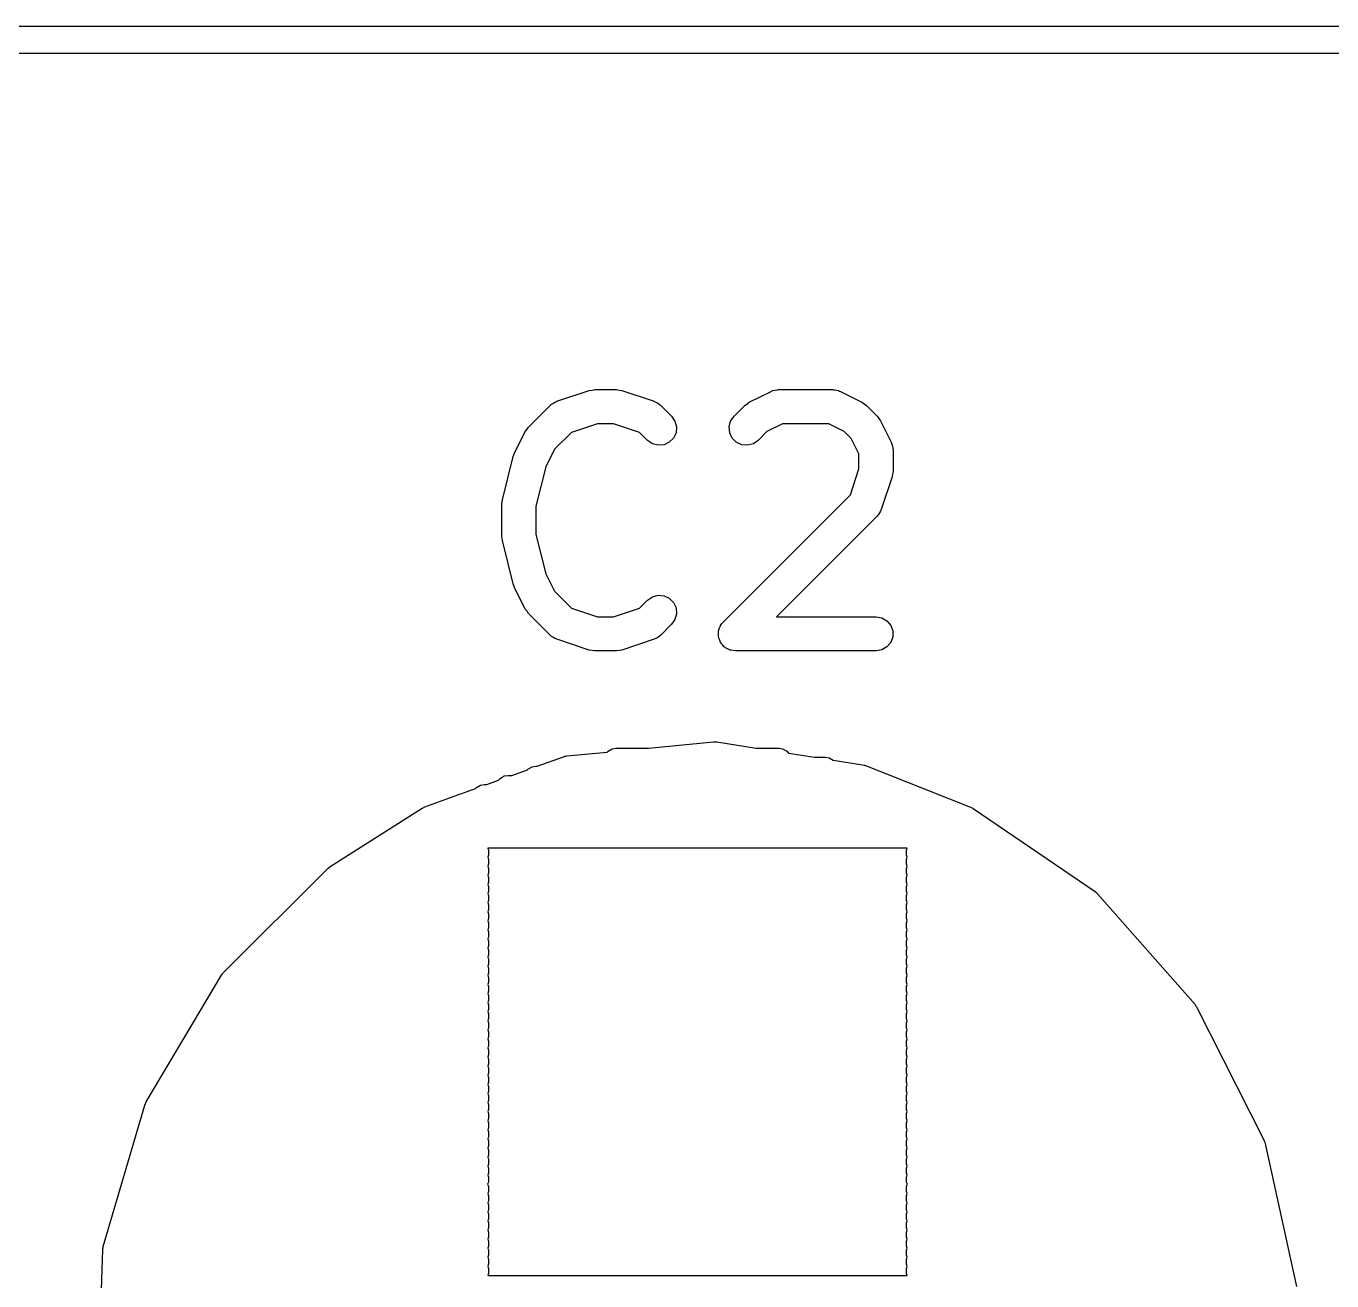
# Model space of a CAD drawing. Extents: x 105.8 to 188.8, y -135.8 to -88.1.
# Drawn here: x 173.32 to 179.07, y -100.84 to -95.31 of the extents above; entities that cross this region are included whole.
import ezdxf

# ---------------------------------------------------------------- set-up
doc = ezdxf.new("R2010")
doc.units = 0
doc.header["$MEASUREMENT"] = 0
doc.layers.add('BLACK', color=7, linetype='CONTINUOUS')

msp = doc.modelspace()

# ---------------------------------------------------------------- linework, layer by layer
at = {"layer": 'BLACK', "linetype": 'CONTINUOUS'}
for p, q in [((143.57, -95.3135), (186.69, -95.3135)), ((186.755, -95.4335), (143.505, -95.4335)), ((175.657, -96.9648), (175.8, -96.9172)), ((175.8, -96.9172), (175.812, -96.9155)), ((175.812, -96.9155), (175.824, -96.9134)), ((175.824, -96.9134), (175.919, -96.9134)), ((175.919, -96.9134), (175.931, -96.9155)), ((175.931, -96.9155), (175.943, -96.9172)), ((175.943, -96.9172), (176.085, -96.9648)), ((176.504, -96.9689), (176.6, -96.9213)), ((176.6, -96.9213), (176.604, -96.9201)), ((176.604, -96.9201), (176.607, -96.9179)), ((176.607, -96.9179), (176.616, -96.9164)), ((176.616, -96.9164), (176.625, -96.9139)), ((176.625, -96.9139), (176.629, -96.9141)), ((176.629, -96.9141), (176.633, -96.9134)), ((176.633, -96.9134), (176.871, -96.9134)), ((176.871, -96.9134), (176.875, -96.9141)), ((176.875, -96.9141), (176.88, -96.9139)), ((176.88, -96.9139), (176.888, -96.9164)), ((176.888, -96.9164), (176.897, -96.9179)), ((176.897, -96.9179), (176.901, -96.9201)), ((176.901, -96.9201), (176.905, -96.9213)), ((176.905, -96.9213), (177, -96.9689)), ((175.532, -97.0782), (175.628, -96.983)), ((175.628, -96.983), (175.631, -96.9805)), ((175.631, -96.9805), (175.634, -96.9773)), ((175.634, -96.9773), (175.642, -96.9731)), ((175.642, -96.9731), (175.649, -96.968)), ((175.649, -96.968), (175.653, -96.9669)), ((175.653, -96.9669), (175.657, -96.9648)), ((176.085, -96.9648), (176.089, -96.9669)), ((176.089, -96.9669), (176.093, -96.968)), ((176.093, -96.968), (176.101, -96.9731)), ((176.101, -96.9731), (176.108, -96.9773)), ((176.108, -96.9773), (176.111, -96.9805)), ((176.111, -96.9805), (176.115, -96.983)), ((176.115, -96.983), (176.162, -97.0306)), ((176.437, -97.0306), (176.485, -96.983)), ((176.485, -96.983), (176.495, -96.9761)), ((176.495, -96.9761), (176.504, -96.9689)), ((177, -96.9689), (177.01, -96.9761)), ((177.01, -96.9761), (177.02, -96.983)), ((177.02, -96.983), (177.067, -97.0306)), ((175.836, -97.0634), (175.721, -97.1016)), ((175.907, -97.0634), (175.836, -97.0634)), ((176.021, -97.1016), (175.907, -97.0634)), ((176.162, -97.0306), (176.177, -97.0519)), ((176.177, -97.0519), (176.184, -97.0771)), ((176.416, -97.0771), (176.422, -97.0519)), ((176.422, -97.0519), (176.437, -97.0306)), ((176.651, -97.0634), (176.582, -97.0976)), ((176.854, -97.0634), (176.651, -97.0634)), ((176.922, -97.0976), (176.854, -97.0634)), ((177.067, -97.0306), (177.074, -97.0404)), ((177.074, -97.0404), (177.081, -97.0501)), ((177.081, -97.0501), (177.129, -97.1453)), ((175.471, -97.1929), (175.518, -97.0977)), ((175.518, -97.0977), (175.526, -97.088)), ((175.526, -97.088), (175.532, -97.0782)), ((175.721, -97.1016), (175.647, -97.1757)), ((176.056, -97.1367), (176.021, -97.1016)), ((176.171, -97.1266), (176.152, -97.1451)), ((176.182, -97.103), (176.171, -97.1266)), ((176.184, -97.0771), (176.182, -97.103)), ((176.418, -97.103), (176.416, -97.0771)), ((176.429, -97.1266), (176.418, -97.103)), ((176.447, -97.1451), (176.429, -97.1266)), ((176.582, -97.0976), (176.543, -97.1367)), ((176.952, -97.128), (176.922, -97.0976)), ((176.987, -97.1966), (176.952, -97.128)), ((175.647, -97.1757), (175.609, -97.2527)), ((176.078, -97.1516), (176.056, -97.1367)), ((176.103, -97.1583), (176.078, -97.1516)), ((176.129, -97.1561), (176.103, -97.1583)), ((176.152, -97.1451), (176.129, -97.1561)), ((176.471, -97.1561), (176.447, -97.1451)), ((176.497, -97.1583), (176.471, -97.1561)), ((176.522, -97.1516), (176.497, -97.1583)), ((176.543, -97.1367), (176.522, -97.1516)), ((177.129, -97.1453), (177.13, -97.1495)), ((177.13, -97.1495), (177.132, -97.1532)), ((177.132, -97.1532), (177.134, -97.1619)), ((177.134, -97.1619), (177.136, -97.1703)), ((177.136, -97.1703), (177.136, -97.1746)), ((177.136, -97.1746), (177.137, -97.1789)), ((177.137, -97.1789), (177.137, -97.2741)), ((175.418, -97.3988), (175.465, -97.2083)), ((175.465, -97.2083), (175.468, -97.2008)), ((175.468, -97.2008), (175.471, -97.1929)), ((176.987, -97.2619), (176.987, -97.1966)), ((175.609, -97.2527), (175.565, -97.4262)), ((176.949, -97.3764), (176.987, -97.2619)), ((177.133, -97.2978), (177.085, -97.4407)), ((177.135, -97.2859), (177.133, -97.2978)), ((177.137, -97.2741), (177.135, -97.2859)), ((175.415, -97.417), (175.417, -97.4079)), ((175.415, -97.5598), (175.415, -97.417)), ((175.417, -97.4079), (175.418, -97.3988)), ((176.39, -97.9353), (176.949, -97.3764)), ((175.565, -97.4262), (175.565, -97.5506)), ((177.067, -97.47), (176.624, -97.9134)), ((177.07, -97.4664), (177.067, -97.47)), ((177.073, -97.4636), (177.07, -97.4664)), ((177.077, -97.4558), (177.073, -97.4636)), ((177.082, -97.4486), (177.077, -97.4558)), ((177.083, -97.4445), (177.082, -97.4486)), ((177.085, -97.4407), (177.083, -97.4445)), ((175.417, -97.5688), (175.415, -97.5598)), ((175.418, -97.578), (175.417, -97.5688)), ((175.465, -97.7685), (175.418, -97.578)), ((175.565, -97.5506), (175.609, -97.7241)), ((175.609, -97.7241), (175.647, -97.8011)), ((175.468, -97.776), (175.465, -97.7685)), ((175.471, -97.7838), (175.468, -97.776)), ((175.518, -97.8791), (175.471, -97.7838)), ((175.647, -97.8011), (175.721, -97.8752)), ((176.078, -97.8252), (176.103, -97.8184)), ((176.103, -97.8184), (176.129, -97.8207)), ((175.721, -97.8752), (175.836, -97.9134)), ((175.907, -97.9134), (176.021, -97.8752)), ((176.021, -97.8752), (176.056, -97.8401)), ((176.056, -97.8401), (176.078, -97.8252)), ((176.129, -97.8207), (176.152, -97.8317)), ((176.152, -97.8317), (176.171, -97.8501)), ((176.171, -97.8501), (176.182, -97.8737)), ((176.182, -97.8737), (176.184, -97.8997)), ((175.526, -97.8887), (175.518, -97.8791)), ((175.532, -97.8986), (175.526, -97.8887)), ((175.628, -97.9938), (175.532, -97.8986)), ((175.836, -97.9134), (175.907, -97.9134)), ((176.177, -97.9248), (176.162, -97.9462)), ((176.184, -97.8997), (176.177, -97.9248)), ((176.624, -97.9134), (177.062, -97.9134)), ((177.062, -97.9134), (177.087, -97.9179)), ((177.087, -97.9179), (177.11, -97.9309)), ((177.11, -97.9309), (177.127, -97.9509)), ((176.162, -97.9462), (176.115, -97.9938)), ((176.368, -97.9818), (176.369, -97.9787)), ((176.369, -97.9916), (176.368, -97.9818)), ((176.369, -97.9754), (176.372, -97.9661)), ((176.369, -97.9787), (176.369, -97.9754)), ((176.369, -98.0014), (176.369, -97.9916)), ((176.372, -97.9661), (176.375, -97.9567)), ((176.375, -97.9567), (176.377, -97.954)), ((176.377, -97.954), (176.378, -97.9509)), ((176.378, -97.9509), (176.384, -97.9434)), ((176.384, -97.9434), (176.39, -97.9353)), ((177.127, -97.9509), (177.136, -97.9754)), ((177.136, -97.9754), (177.136, -98.0014)), ((175.631, -97.9963), (175.628, -97.9938)), ((175.634, -97.9995), (175.631, -97.9963)), ((175.642, -98.0037), (175.634, -97.9995)), ((175.649, -98.0087), (175.642, -98.0037)), ((175.653, -98.0099), (175.649, -98.0087)), ((175.657, -98.0119), (175.653, -98.0099)), ((175.8, -98.0595), (175.657, -98.0119)), ((176.085, -98.0119), (175.943, -98.0595)), ((176.089, -98.0099), (176.085, -98.0119)), ((176.093, -98.0087), (176.089, -98.0099)), ((176.101, -98.0037), (176.093, -98.0087)), ((176.108, -97.9995), (176.101, -98.0037)), ((176.111, -97.9963), (176.108, -97.9995)), ((176.115, -97.9938), (176.111, -97.9963)), ((176.37, -98.0045), (176.369, -98.0014)), ((176.37, -98.0078), (176.37, -98.0045)), ((176.374, -98.0167), (176.37, -98.0078)), ((176.378, -98.0259), (176.374, -98.0167)), ((176.38, -98.0284), (176.378, -98.0259)), ((176.381, -98.0314), (176.38, -98.0284)), ((176.388, -98.0383), (176.381, -98.0314)), ((176.394, -98.0458), (176.388, -98.0383)), ((176.397, -98.0475), (176.394, -98.0458)), ((176.4, -98.0498), (176.397, -98.0475)), ((176.409, -98.054), (176.4, -98.0498)), ((177.11, -98.0458), (177.087, -98.0589)), ((177.127, -98.0259), (177.11, -98.0458)), ((177.136, -98.0014), (177.127, -98.0259)), ((175.812, -98.0613), (175.8, -98.0595)), ((175.824, -98.0634), (175.812, -98.0613)), ((175.919, -98.0634), (175.824, -98.0634)), ((175.931, -98.0613), (175.919, -98.0634)), ((175.943, -98.0595), (175.931, -98.0613)), ((176.417, -98.0589), (176.409, -98.054)), ((176.42, -98.0594), (176.417, -98.0589)), ((176.423, -98.0608), (176.42, -98.0594)), ((176.433, -98.0617), (176.423, -98.0608)), ((176.443, -98.0634), (176.433, -98.0617)), ((177.062, -98.0634), (176.443, -98.0634)), ((177.087, -98.0589), (177.062, -98.0634)), ((175.701, -98.5257), (175.879, -98.5085)), ((175.879, -98.5085), (175.883, -98.5043)), ((175.883, -98.5043), (175.901, -98.4937)), ((175.901, -98.4937), (175.917, -98.491)), ((175.917, -98.491), (176.061, -98.491)), ((176.061, -98.491), (176.347, -98.4634)), ((176.347, -98.4634), (176.354, -98.4632)), ((176.354, -98.4632), (176.358, -98.4637)), ((176.358, -98.4637), (176.362, -98.4639)), ((176.362, -98.4639), (176.535, -98.491)), ((176.535, -98.491), (176.635, -98.491)), ((176.635, -98.491), (176.651, -98.4937)), ((176.651, -98.4937), (176.669, -98.5043)), ((176.669, -98.5043), (176.677, -98.5131)), ((175.57, -98.571), (175.686, -98.529)), ((175.686, -98.529), (175.693, -98.5269)), ((175.693, -98.5269), (175.697, -98.5265)), ((175.697, -98.5265), (175.701, -98.5257)), ((176.677, -98.5131), (176.791, -98.531)), ((176.791, -98.531), (176.84, -98.531)), ((176.84, -98.531), (176.856, -98.5337)), ((176.856, -98.5337), (176.873, -98.5439)), ((176.873, -98.5439), (177.003, -98.5643)), ((177.003, -98.5643), (177.011, -98.5659)), ((177.011, -98.5659), (177.013, -98.567)), ((177.013, -98.567), (177.016, -98.5678)), ((175.401, -98.632), (175.408, -98.6243)), ((175.408, -98.6243), (175.426, -98.6137)), ((175.426, -98.6137), (175.442, -98.611)), ((175.442, -98.611), (175.459, -98.611)), ((175.459, -98.611), (175.528, -98.5861)), ((175.528, -98.5861), (175.53, -98.5843)), ((175.53, -98.5843), (175.548, -98.5737)), ((175.548, -98.5737), (175.564, -98.571)), ((175.564, -98.571), (175.57, -98.571)), ((177.016, -98.5678), (177.478, -98.7505)), ((175.235, -98.6924), (175.299, -98.6692)), ((175.299, -98.6692), (175.303, -98.6643)), ((175.303, -98.6643), (175.321, -98.6537)), ((175.321, -98.6537), (175.337, -98.651)), ((175.337, -98.651), (175.349, -98.651)), ((175.349, -98.651), (175.401, -98.632)), ((175.076, -98.75), (175.221, -98.6974)), ((175.221, -98.6974), (175.227, -98.6937)), ((175.227, -98.6937), (175.235, -98.6924)), ((174.66, -99.012), (175.064, -98.7556)), ((175.064, -98.7556), (175.071, -98.752)), ((175.071, -98.752), (175.073, -98.7511)), ((175.073, -98.7511), (175.076, -98.75)), ((177.478, -98.7505), (177.485, -98.7537)), ((177.485, -98.7537), (177.487, -98.7554)), ((177.487, -98.7554), (177.49, -98.7567)), ((177.49, -98.7567), (178.026, -99.1225)), ((175.353, -98.931), (175.356, -98.9404)), ((177.199, -98.931), (175.353, -98.931)), ((175.356, -98.9616), (175.353, -98.971)), ((175.356, -98.9404), (175.356, -98.9616)), ((177.196, -98.9404), (177.199, -98.931)), ((177.196, -98.9616), (177.196, -98.9404)), ((177.199, -98.971), (177.196, -98.9616)), ((174.19, -99.4784), (174.65, -99.0201)), ((174.65, -99.0201), (174.656, -99.0152)), ((174.656, -99.0152), (174.658, -99.0138)), ((174.658, -99.0138), (174.66, -99.012)), ((175.353, -98.971), (175.356, -98.9804)), ((175.356, -99.0016), (175.353, -99.011)), ((175.353, -99.011), (175.356, -99.0204)), ((175.356, -98.9804), (175.356, -99.0016)), ((175.356, -99.0204), (175.356, -99.0416)), ((177.196, -98.9804), (177.199, -98.971)), ((177.196, -99.0016), (177.196, -98.9804)), ((177.199, -99.011), (177.196, -99.0016)), ((177.196, -99.0204), (177.199, -99.011)), ((177.196, -99.0416), (177.196, -99.0204)), ((175.356, -99.0416), (175.353, -99.051)), ((175.353, -99.051), (175.356, -99.0604)), ((175.356, -99.0816), (175.353, -99.091)), ((175.356, -99.0604), (175.356, -99.0816)), ((177.199, -99.051), (177.196, -99.0416)), ((177.196, -99.0604), (177.199, -99.051)), ((177.196, -99.0816), (177.196, -99.0604)), ((177.199, -99.091), (177.196, -99.0816)), ((175.353, -99.091), (175.356, -99.1004)), ((175.356, -99.1216), (175.353, -99.131)), ((175.353, -99.131), (175.356, -99.1404)), ((175.356, -99.1004), (175.356, -99.1216)), ((175.356, -99.1404), (175.356, -99.1616)), ((177.196, -99.1004), (177.199, -99.091)), ((177.196, -99.1216), (177.196, -99.1004)), ((177.199, -99.131), (177.196, -99.1216)), ((177.196, -99.1404), (177.199, -99.131)), ((177.196, -99.1616), (177.196, -99.1404)), ((178.026, -99.1225), (178.026, -99.1225)), ((178.026, -99.1225), (178.026, -99.1225)), ((178.026, -99.1225), (178.032, -99.1272)), ((178.032, -99.1272), (178.034, -99.13)), ((178.034, -99.13), (178.037, -99.1325)), ((178.037, -99.1325), (178.466, -99.6202)), ((175.356, -99.1616), (175.353, -99.171)), ((175.353, -99.171), (175.356, -99.1804)), ((175.356, -99.1804), (175.356, -99.2016)), ((177.199, -99.171), (177.196, -99.1616)), ((177.196, -99.1804), (177.199, -99.171)), ((177.196, -99.2016), (177.196, -99.1804)), ((175.356, -99.2016), (175.353, -99.211)), ((175.353, -99.211), (175.356, -99.2204)), ((175.356, -99.2416), (175.353, -99.251)), ((175.353, -99.251), (175.356, -99.2604)), ((175.356, -99.2204), (175.356, -99.2416)), ((177.199, -99.211), (177.196, -99.2016)), ((177.196, -99.2204), (177.199, -99.211)), ((177.196, -99.2416), (177.196, -99.2204)), ((177.199, -99.251), (177.196, -99.2416)), ((177.196, -99.2604), (177.199, -99.251)), ((175.356, -99.2816), (175.353, -99.291)), ((175.353, -99.291), (175.356, -99.3004)), ((175.356, -99.2604), (175.356, -99.2816)), ((175.356, -99.3004), (175.356, -99.3216)), ((177.196, -99.2816), (177.196, -99.2604)), ((177.199, -99.291), (177.196, -99.2816)), ((177.196, -99.3004), (177.199, -99.291)), ((177.196, -99.3216), (177.196, -99.3004)), ((175.356, -99.3216), (175.353, -99.331)), ((175.353, -99.331), (175.356, -99.3404)), ((175.356, -99.3616), (175.353, -99.371)), ((175.353, -99.371), (175.356, -99.3804)), ((175.356, -99.3404), (175.356, -99.3616)), ((177.199, -99.331), (177.196, -99.3216)), ((177.196, -99.3404), (177.199, -99.331)), ((177.196, -99.3616), (177.196, -99.3404)), ((177.199, -99.371), (177.196, -99.3616)), ((177.196, -99.3804), (177.199, -99.371)), ((175.356, -99.4016), (175.353, -99.411)), ((175.353, -99.411), (175.356, -99.4204)), ((175.356, -99.3804), (175.356, -99.4016)), ((175.356, -99.4204), (175.356, -99.4416)), ((177.196, -99.4016), (177.196, -99.3804)), ((177.199, -99.411), (177.196, -99.4016)), ((177.196, -99.4204), (177.199, -99.411)), ((177.196, -99.4416), (177.196, -99.4204)), ((174.181, -99.4902), (174.185, -99.484)), ((174.185, -99.484), (174.188, -99.4814)), ((174.188, -99.4814), (174.19, -99.4784)), ((175.356, -99.4416), (175.353, -99.451)), ((175.353, -99.451), (175.356, -99.4604)), ((175.356, -99.4816), (175.353, -99.491)), ((175.356, -99.4604), (175.356, -99.4816)), ((177.199, -99.451), (177.196, -99.4416)), ((177.196, -99.4604), (177.199, -99.451)), ((177.196, -99.4816), (177.196, -99.4604)), ((177.199, -99.491), (177.196, -99.4816)), ((173.849, -100.048), (174.181, -99.4902)), ((174.181, -99.4902), (174.181, -99.4902)), ((174.181, -99.4902), (174.181, -99.4902)), ((175.353, -99.491), (175.356, -99.5004)), ((175.356, -99.5216), (175.353, -99.531)), ((175.353, -99.531), (175.356, -99.5404)), ((175.356, -99.5004), (175.356, -99.5216)), ((175.356, -99.5404), (175.356, -99.5616)), ((177.196, -99.5004), (177.199, -99.491)), ((177.196, -99.5216), (177.196, -99.5004)), ((177.199, -99.531), (177.196, -99.5216)), ((177.196, -99.5404), (177.199, -99.531)), ((177.196, -99.5616), (177.196, -99.5404)), ((175.356, -99.5616), (175.353, -99.571)), ((175.353, -99.571), (175.356, -99.5804)), ((175.356, -99.6016), (175.353, -99.611)), ((175.356, -99.5804), (175.356, -99.6016)), ((177.199, -99.571), (177.196, -99.5616)), ((177.196, -99.5804), (177.199, -99.571)), ((177.196, -99.6016), (177.196, -99.5804)), ((177.199, -99.611), (177.196, -99.6016)), ((175.353, -99.611), (175.356, -99.6204)), ((175.356, -99.6416), (175.353, -99.651)), ((175.353, -99.651), (175.356, -99.6604)), ((175.356, -99.6204), (175.356, -99.6416)), ((177.196, -99.6204), (177.199, -99.611)), ((177.196, -99.6416), (177.196, -99.6204)), ((177.199, -99.651), (177.196, -99.6416)), ((177.196, -99.6604), (177.199, -99.651)), ((178.466, -99.6202), (178.466, -99.6202)), ((178.466, -99.6202), (178.466, -99.6202)), ((178.466, -99.6202), (178.47, -99.6262)), ((178.47, -99.6262), (178.472, -99.6295)), ((178.472, -99.6295), (178.474, -99.6327)), ((178.474, -99.6327), (178.768, -100.212)), ((175.356, -99.6816), (175.353, -99.691)), ((175.353, -99.691), (175.356, -99.7004)), ((175.356, -99.6604), (175.356, -99.6816)), ((175.356, -99.7004), (175.356, -99.7216)), ((177.196, -99.6816), (177.196, -99.6604)), ((177.199, -99.691), (177.196, -99.6816)), ((177.196, -99.7004), (177.199, -99.691)), ((177.196, -99.7216), (177.196, -99.7004)), ((175.356, -99.7216), (175.353, -99.731)), ((175.353, -99.731), (175.356, -99.7404)), ((175.356, -99.7616), (175.353, -99.771)), ((175.353, -99.771), (175.356, -99.7804)), ((175.356, -99.7404), (175.356, -99.7616)), ((177.199, -99.731), (177.196, -99.7216)), ((177.196, -99.7404), (177.199, -99.731)), ((177.196, -99.7616), (177.196, -99.7404)), ((177.199, -99.771), (177.196, -99.7616)), ((177.196, -99.7804), (177.199, -99.771)), ((175.356, -99.8016), (175.353, -99.811)), ((175.353, -99.811), (175.356, -99.8204)), ((175.356, -99.7804), (175.356, -99.8016)), ((175.356, -99.8204), (175.356, -99.8416)), ((177.196, -99.8016), (177.196, -99.7804)), ((177.199, -99.811), (177.196, -99.8016)), ((177.196, -99.8204), (177.199, -99.811)), ((177.196, -99.8416), (177.196, -99.8204)), ((175.356, -99.8416), (175.353, -99.851)), ((175.353, -99.851), (175.356, -99.8604)), ((175.356, -99.8816), (175.353, -99.891)), ((175.356, -99.8604), (175.356, -99.8816)), ((177.199, -99.851), (177.196, -99.8416)), ((177.196, -99.8604), (177.199, -99.851)), ((177.196, -99.8816), (177.196, -99.8604)), ((177.199, -99.891), (177.196, -99.8816)), ((175.353, -99.891), (175.356, -99.9004)), ((175.356, -99.9216), (175.353, -99.931)), ((175.353, -99.931), (175.356, -99.9404)), ((175.356, -99.9004), (175.356, -99.9216)), ((175.356, -99.9404), (175.356, -99.9616)), ((177.196, -99.9004), (177.199, -99.891)), ((177.196, -99.9216), (177.196, -99.9004)), ((177.199, -99.931), (177.196, -99.9216)), ((177.196, -99.9404), (177.199, -99.931)), ((177.196, -99.9616), (177.196, -99.9404)), ((175.356, -99.9616), (175.353, -99.971)), ((175.353, -99.971), (175.356, -99.9804)), ((175.356, -100.002), (175.353, -100.011)), ((175.356, -99.9804), (175.356, -100.002)), ((177.199, -99.971), (177.196, -99.9616)), ((177.196, -99.9804), (177.199, -99.971)), ((177.196, -100.002), (177.196, -99.9804)), ((177.199, -100.011), (177.196, -100.002)), ((173.843, -100.062), (173.846, -100.055)), ((173.846, -100.055), (173.848, -100.052)), ((173.848, -100.052), (173.849, -100.048)), ((175.353, -100.011), (175.356, -100.02)), ((175.356, -100.042), (175.353, -100.051)), ((175.353, -100.051), (175.356, -100.06)), ((175.356, -100.02), (175.356, -100.042)), ((175.356, -100.06), (175.356, -100.082)), ((177.196, -100.02), (177.199, -100.011)), ((177.196, -100.042), (177.196, -100.02)), ((177.199, -100.051), (177.196, -100.042)), ((177.196, -100.06), (177.199, -100.051)), ((177.196, -100.082), (177.196, -100.06)), ((173.661, -100.685), (173.843, -100.062)), ((175.356, -100.082), (175.353, -100.091)), ((175.353, -100.091), (175.356, -100.1)), ((175.356, -100.1), (175.356, -100.122)), ((177.199, -100.091), (177.196, -100.082)), ((177.196, -100.1), (177.199, -100.091)), ((177.196, -100.122), (177.196, -100.1)), ((175.356, -100.122), (175.353, -100.131)), ((175.353, -100.131), (175.356, -100.14)), ((175.356, -100.162), (175.353, -100.171)), ((175.353, -100.171), (175.356, -100.18)), ((175.356, -100.14), (175.356, -100.162)), ((177.199, -100.131), (177.196, -100.122)), ((177.196, -100.14), (177.199, -100.131)), ((177.196, -100.162), (177.196, -100.14)), ((177.199, -100.171), (177.196, -100.162)), ((177.196, -100.18), (177.199, -100.171)), ((175.356, -100.202), (175.353, -100.211)), ((175.353, -100.211), (175.356, -100.22)), ((175.356, -100.18), (175.356, -100.202)), ((175.356, -100.22), (175.356, -100.242)), ((177.196, -100.202), (177.196, -100.18)), ((177.199, -100.211), (177.196, -100.202)), ((177.196, -100.22), (177.199, -100.211)), ((177.196, -100.242), (177.196, -100.22)), ((178.768, -100.212), (178.771, -100.219)), ((178.771, -100.219), (178.772, -100.222)), ((178.772, -100.222), (178.773, -100.226)), ((178.773, -100.226), (178.913, -100.86)), ((175.356, -100.242), (175.353, -100.251)), ((175.353, -100.251), (175.356, -100.26)), ((175.356, -100.282), (175.353, -100.291)), ((175.353, -100.291), (175.356, -100.3)), ((175.356, -100.26), (175.356, -100.282)), ((177.199, -100.251), (177.196, -100.242)), ((177.196, -100.26), (177.199, -100.251)), ((177.196, -100.282), (177.196, -100.26)), ((177.199, -100.291), (177.196, -100.282)), ((177.196, -100.3), (177.199, -100.291)), ((175.356, -100.322), (175.353, -100.331)), ((175.353, -100.331), (175.356, -100.34)), ((175.356, -100.3), (175.356, -100.322)), ((175.356, -100.34), (175.356, -100.362)), ((177.196, -100.322), (177.196, -100.3)), ((177.199, -100.331), (177.196, -100.322)), ((177.196, -100.34), (177.199, -100.331)), ((177.196, -100.362), (177.196, -100.34)), ((175.356, -100.402), (175.352, -100.411)), ((175.356, -100.362), (175.353, -100.371)), ((175.353, -100.371), (175.356, -100.38)), ((175.356, -100.38), (175.356, -100.402)), ((177.199, -100.371), (177.196, -100.362)), ((177.196, -100.38), (177.199, -100.371)), ((177.196, -100.402), (177.196, -100.38)), ((177.2, -100.411), (177.196, -100.402)), ((175.352, -100.411), (175.356, -100.421)), ((175.356, -100.443), (175.353, -100.452)), ((175.353, -100.452), (175.356, -100.461)), ((175.356, -100.421), (175.356, -100.443)), ((175.356, -100.461), (175.356, -100.483)), ((177.196, -100.421), (177.2, -100.411)), ((177.196, -100.443), (177.196, -100.421)), ((177.199, -100.452), (177.196, -100.443)), ((177.196, -100.461), (177.199, -100.452)), ((177.196, -100.483), (177.196, -100.461)), ((175.356, -100.483), (175.353, -100.492)), ((175.353, -100.492), (175.356, -100.501)), ((175.356, -100.501), (175.356, -100.523)), ((177.199, -100.492), (177.196, -100.483)), ((177.196, -100.501), (177.199, -100.492)), ((177.196, -100.523), (177.196, -100.501)), ((175.356, -100.523), (175.353, -100.532)), ((175.353, -100.532), (175.356, -100.541)), ((175.356, -100.563), (175.353, -100.572)), ((175.353, -100.572), (175.356, -100.581)), ((175.356, -100.541), (175.356, -100.563)), ((177.199, -100.532), (177.196, -100.523)), ((177.196, -100.541), (177.199, -100.532)), ((177.196, -100.563), (177.196, -100.541)), ((177.199, -100.572), (177.196, -100.563)), ((177.196, -100.581), (177.199, -100.572)), ((175.356, -100.603), (175.353, -100.612)), ((175.353, -100.612), (175.356, -100.621)), ((175.356, -100.581), (175.356, -100.603)), ((175.356, -100.621), (175.356, -100.643)), ((177.196, -100.603), (177.196, -100.581)), ((177.199, -100.612), (177.196, -100.603)), ((177.196, -100.621), (177.199, -100.612)), ((177.196, -100.643), (177.196, -100.621)), ((173.659, -100.693), (173.66, -100.689)), ((173.659, -100.7), (173.659, -100.693)), ((173.66, -100.689), (173.661, -100.685)), ((175.356, -100.643), (175.353, -100.652)), ((175.353, -100.652), (175.356, -100.661)), ((175.356, -100.683), (175.353, -100.692)), ((175.353, -100.692), (175.356, -100.701)), ((175.356, -100.661), (175.356, -100.683)), ((177.199, -100.652), (177.196, -100.643)), ((177.196, -100.661), (177.199, -100.652)), ((177.196, -100.683), (177.196, -100.661)), ((177.199, -100.692), (177.196, -100.683)), ((177.196, -100.701), (177.199, -100.692)), ((173.637, -101.349), (173.659, -100.7)), ((175.356, -100.723), (175.353, -100.732)), ((175.353, -100.732), (175.356, -100.741)), ((175.356, -100.701), (175.356, -100.723)), ((175.356, -100.741), (175.356, -100.763)), ((177.196, -100.723), (177.196, -100.701)), ((177.199, -100.732), (177.196, -100.723)), ((177.196, -100.741), (177.199, -100.732)), ((177.196, -100.763), (177.196, -100.741)), ((175.356, -100.763), (175.353, -100.772)), ((175.353, -100.772), (175.356, -100.781)), ((175.356, -100.803), (175.353, -100.812)), ((175.356, -100.781), (175.356, -100.803)), ((177.199, -100.772), (177.196, -100.763)), ((177.196, -100.781), (177.199, -100.772)), ((177.196, -100.803), (177.196, -100.781)), ((177.199, -100.812), (177.196, -100.803)), ((175.353, -100.812), (177.199, -100.812))]:
    msp.add_line(p, q, dxfattribs=at)

doc.saveas('drawing.dxf')
